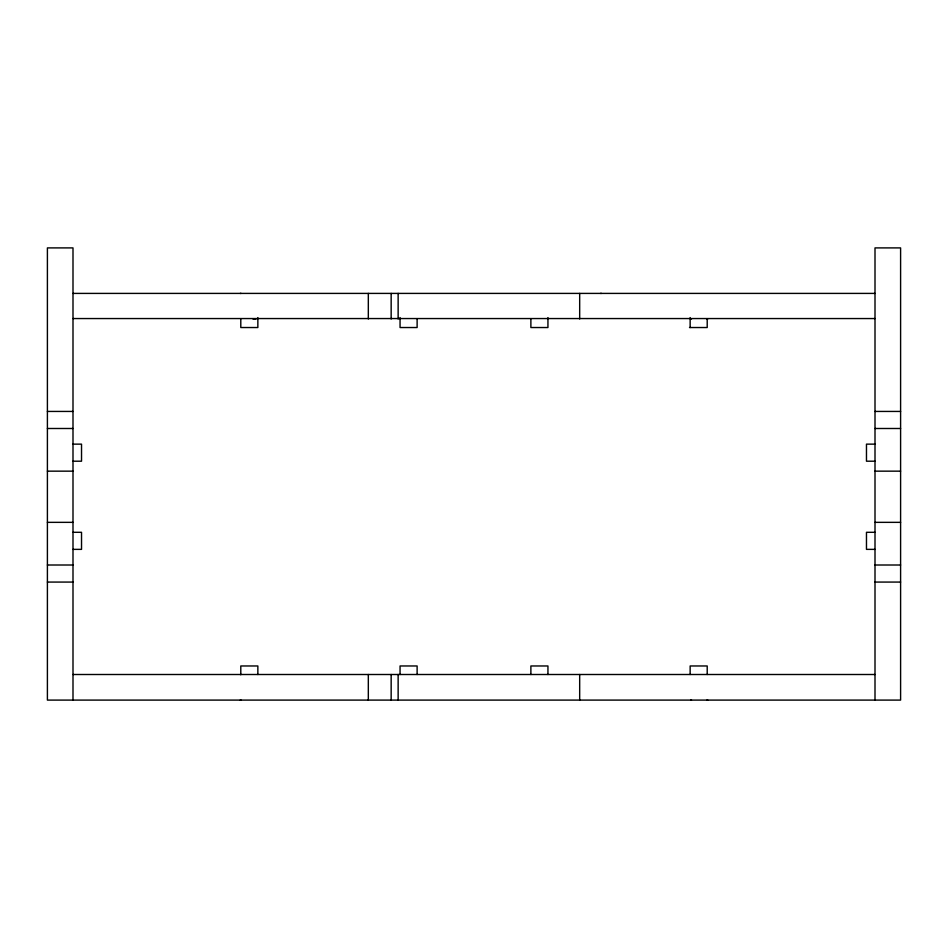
<?xml version="1.0" encoding="UTF-8"?>
<svg xmlns="http://www.w3.org/2000/svg" width="948" height="948" viewBox="0 0 948 948"><rect width="100%" height="100%" fill="white"/><g stroke="black" fill="none" stroke-linecap="round" stroke-linejoin="round"><path stroke-width="1.42" d="M240.247 293.406L241.065 293.406M600.582 293.406L601.388 293.406M72.996 293.406L875.004 293.406M252.95 319.002L256.043 319.002M690.665 319.002L691.483 319.002M706.947 319.002L707.753 319.002M689.504 327.534L707.208 327.534L707.208 319.002M47.4 411.432L72.996 411.432M875.004 411.432L900.6 411.432M47.4 428.496L72.996 428.496M875.004 428.496L900.6 428.496M72.996 444.138L81.528 444.138L81.528 461.202L72.996 461.202M875.004 444.138L866.472 444.138L866.472 461.202L875.004 461.202M47.4 471.156L72.996 471.156M875.004 471.156L900.6 471.156M47.4 522.348L72.996 522.348M875.004 522.348L900.6 522.348M72.996 532.302L81.528 532.302L81.528 549.366L72.996 549.366M875.004 532.302L866.472 532.302L866.472 549.366L875.004 549.366M47.4 565.008L72.996 565.008M875.004 565.008L900.6 565.008M47.4 582.072L72.996 582.072M875.004 582.072L900.6 582.072M72.996 674.502L875.004 674.502M240.247 674.502L241.065 674.502M690.665 700.098L691.483 700.098M706.947 700.098L707.753 700.098M240.247 700.098L241.065 700.098M875.004 318.552L72.996 318.552M875.004 700.098L875.004 247.902L900.6 247.902L900.6 700.098L47.4 700.098L47.4 247.902L72.996 247.902L72.996 700.098M707.208 674.502L707.208 665.97L690.144 665.97L690.144 674.502M690.144 317.58L690.144 327.534M579.678 293.406L579.678 319.002M579.678 674.502L579.678 700.098M547.944 317.58L547.944 327.534L530.88 327.534L530.88 319.002M547.944 674.502L547.944 665.97L530.88 665.97L530.88 674.502M417.12 319.002L417.12 327.534L400.056 327.534L400.056 317.58M417.12 674.502L417.12 665.97L400.056 665.97L400.056 674.502M398.136 293.406L398.136 319.002M398.136 674.502L398.136 700.098M391.157 293.406L391.157 319.002M391.157 674.502L391.157 700.098M368.322 293.406L368.322 319.002M368.322 674.502L368.322 700.098M257.856 317.58L257.856 327.534L240.792 327.534L240.792 319.002M257.856 674.502L257.856 665.97L240.792 665.97L240.792 674.502"/></g></svg>
